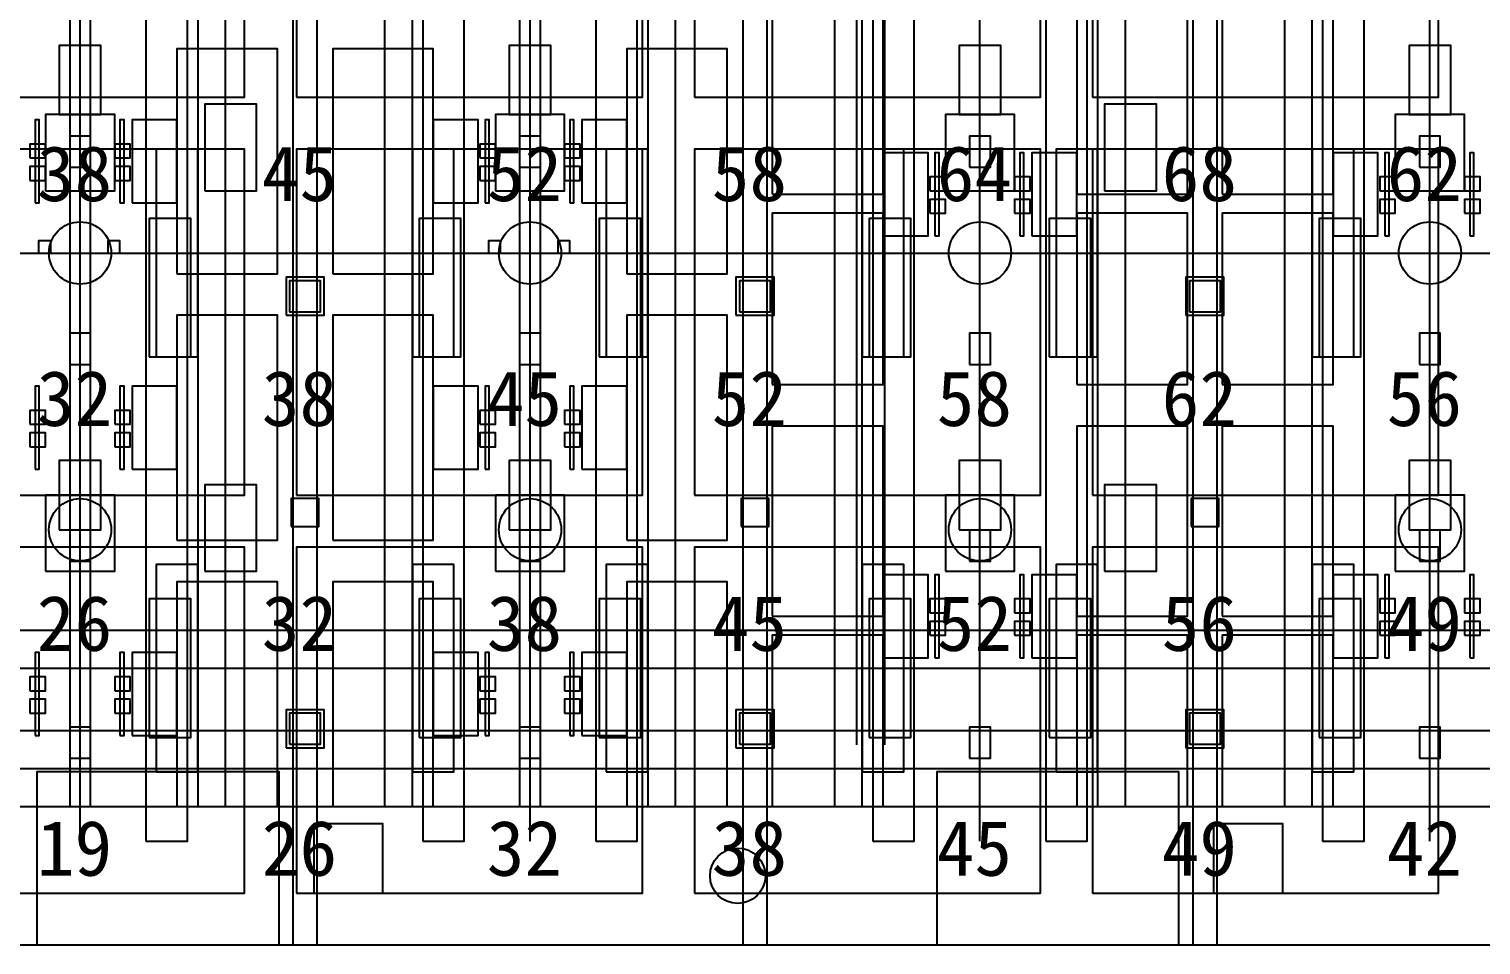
# Model space of a CAD drawing. Header units: metres. Extents: x -1640 to 1560, y -268 to 2338.
# Drawn here: x -243.22 to -201.28, y 1569 to 1595.47 of the extents above; entities that cross this region are included whole.
import ezdxf

# ---------------------------------------------------------------- set-up
doc = ezdxf.new("R2010")
doc.units = ezdxf.units.M
for name, color, linetype in [('1F_CHL', 4, 'Continuous'), ('1F_EHS_GAS_DETECTOR', 6, 'Continuous'), ('1F_EHS_SAFETY_SHOWER_EYEWASH_CONCEPT', 3, 'Continuous'), ('1F_PUMP', 2, 'Continuous'), ('1F_SCR', 3, 'Continuous'), ('1F_STRUCT_COLUMN', 8, 'Continuous'), ('1F_ZONE', 3, 'Continuous'), ('2F_CSF_LATERAL_RACK_CONCEPT', 9, 'Continuous'), ('2F_EHS_GAS_DETECTOR', 6, 'Continuous'), ('2F_RFG', 5, 'Continuous'), ('2F_STRUCT_COLUMN', 8, 'Continuous'), ('2F_VMB', 6, 'Continuous'), ('2F_ZONE', 3, 'Continuous'), ('3F_CLEANROOM_OVERHEAD_PIPE_DUCT_CONCEPT', 9, 'Continuous'), ('3F_CVD', 3, 'Continuous'), ('3F_EHS_EGRESS_DIST_M', 2, 'Continuous'), ('3F_FOUP', 5, 'Continuous'), ('3F_OHT', 9, 'Continuous'), ('3F_OHTV', 1, 'Continuous'), ('3F_PHOTO', 1, 'Continuous'), ('3F_STRUCT_COLUMN', 8, 'Continuous'), ('3F_TBAR', 6, 'Continuous'), ('3F_ZONE', 3, 'Continuous'), ('4F_FFU', 1, 'Continuous'), ('4F_STRUCT_PLENUM_TRUSS_CONCEPT', 9, 'Continuous'), ('4F_ZONE', 3, 'Continuous'), ('5F_CHL', 4, 'Continuous'), ('5F_EHS_GAS_DETECTOR', 6, 'Continuous'), ('5F_EHS_SAFETY_SHOWER_EYEWASH_CONCEPT', 3, 'Continuous'), ('5F_PUMP', 2, 'Continuous'), ('5F_SCR', 3, 'Continuous'), ('5F_STRUCT_COLUMN', 8, 'Continuous'), ('5F_ZONE', 3, 'Continuous'), ('6F_CSF_LATERAL_RACK_CONCEPT', 9, 'Continuous'), ('6F_EHS_GAS_DETECTOR', 6, 'Continuous'), ('6F_RFG', 5, 'Continuous'), ('6F_STRUCT_COLUMN', 8, 'Continuous'), ('6F_VMB', 6, 'Continuous'), ('6F_ZONE', 3, 'Continuous'), ('7F_CLEANROOM_OVERHEAD_PIPE_DUCT_CONCEPT', 9, 'Continuous'), ('7F_CVD', 3, 'Continuous'), ('7F_EHS_EGRESS_DIST_M', 2, 'Continuous'), ('7F_FOUP', 5, 'Continuous'), ('7F_OHT', 9, 'Continuous'), ('7F_OHTV', 1, 'Continuous'), ('7F_PHOTO', 1, 'Continuous'), ('7F_STRUCT_COLUMN', 8, 'Continuous'), ('7F_TBAR', 6, 'Continuous'), ('7F_ZONE', 3, 'Continuous'), ('8F_FFU', 1, 'Continuous'), ('8F_STRUCT_PLENUM_TRUSS_CONCEPT', 9, 'Continuous'), ('8F_ZONE', 3, 'Continuous'), ('EHS_GAS_SUPPLY', 3, 'Continuous'), ('EHS_PROCESS_EXHAUST', 1, 'Continuous'), ('EHS_TREATED_EXHAUST', 30, 'Continuous'), ('RF_RSC', 4, 'Continuous'), ('RF_STACK', 2, 'Continuous'), ('UTIL_GAS.SPEC_CONCEPT', 3, 'Continuous'), ('UTIL_PCW.R_CONCEPT', 1, 'Continuous'), ('UTIL_PCW.S_CONCEPT', 6, 'Continuous'), ('UTIL_UPW.R_CONCEPT', 2, 'Continuous'), ('UTIL_UPW.S_CONCEPT', 1, 'Continuous'), ('UTIL_WW.AA_CONCEPT', 3, 'Continuous'), ('UTIL_WW.F_CONCEPT', 2, 'Continuous'), ('UTIL_WW.ORG_CONCEPT', 4, 'Continuous')]:
    doc.layers.add(name, color=color, linetype=linetype)

msp = doc.modelspace()

# ---------------------------------------------------------------- linework, layer by layer
at = {"layer": '1F_CHL'}
for points in [[(-238.15, 1590.8), (-236.65, 1590.8), (-236.65, 1593.3), (-238.15, 1593.3)], [(-212.15, 1590.8), (-210.65, 1590.8), (-210.65, 1593.3), (-212.15, 1593.3)], [(-238.15, 1579.8), (-236.65, 1579.8), (-236.65, 1582.3), (-238.15, 1582.3)], [(-212.15, 1579.8), (-210.65, 1579.8), (-210.65, 1582.3), (-212.15, 1582.3)]]:
    msp.add_lwpolyline(points, close=True, dxfattribs=at)
at = {"layer": '1F_EHS_GAS_DETECTOR'}
for centre in [(-241.75, 1581), (-228.75, 1581), (-215.75, 1581), (-202.75, 1581)]:
    msp.add_circle(centre, 0.9, dxfattribs=at)
at = {"layer": '1F_EHS_SAFETY_SHOWER_EYEWASH_CONCEPT'}
msp.add_circle((-222.75, 1571), 0.8, dxfattribs=at)
at = {"layer": '1F_PUMP'}
for points in [[(-239.75, 1586), (-238.55, 1586), (-238.55, 1590), (-239.75, 1590)], [(-231.95, 1586), (-230.75, 1586), (-230.75, 1590), (-231.95, 1590)], [(-226.75, 1586), (-225.55, 1586), (-225.55, 1590), (-226.75, 1590)], [(-218.95, 1586), (-217.75, 1586), (-217.75, 1590), (-218.95, 1590)], [(-213.75, 1586), (-212.55, 1586), (-212.55, 1590), (-213.75, 1590)], [(-205.95, 1586), (-204.75, 1586), (-204.75, 1590), (-205.95, 1590)], [(-239.75, 1575), (-238.55, 1575), (-238.55, 1579), (-239.75, 1579)], [(-231.95, 1575), (-230.75, 1575), (-230.75, 1579), (-231.95, 1579)], [(-226.75, 1575), (-225.55, 1575), (-225.55, 1579), (-226.75, 1579)], [(-218.95, 1575), (-217.75, 1575), (-217.75, 1579), (-218.95, 1579)], [(-213.75, 1575), (-212.55, 1575), (-212.55, 1579), (-213.75, 1579)], [(-205.95, 1575), (-204.75, 1575), (-204.75, 1579), (-205.95, 1579)]]:
    msp.add_lwpolyline(points, close=True, dxfattribs=at)
at = {"layer": '1F_SCR'}
for points in [[(-242.75, 1590.8), (-240.75, 1590.8), (-240.75, 1593), (-242.75, 1593)], [(-229.75, 1590.8), (-227.75, 1590.8), (-227.75, 1593), (-229.75, 1593)], [(-216.75, 1590.8), (-214.75, 1590.8), (-214.75, 1593), (-216.75, 1593)], [(-203.75, 1590.8), (-201.75, 1590.8), (-201.75, 1593), (-203.75, 1593)], [(-242.75, 1579.8), (-240.75, 1579.8), (-240.75, 1582), (-242.75, 1582)], [(-229.75, 1579.8), (-227.75, 1579.8), (-227.75, 1582), (-229.75, 1582)], [(-216.75, 1579.8), (-214.75, 1579.8), (-214.75, 1582), (-216.75, 1582)], [(-203.75, 1579.8), (-201.75, 1579.8), (-201.75, 1582), (-203.75, 1582)]]:
    msp.add_lwpolyline(points, close=True, dxfattribs=at)
at = {"layer": '1F_STRUCT_COLUMN'}
for points in [[(-235.8, 1587.2), (-234.7, 1587.2), (-234.7, 1588.3), (-235.8, 1588.3)], [(-222.8, 1587.2), (-221.7, 1587.2), (-221.7, 1588.3), (-222.8, 1588.3)], [(-209.8, 1587.2), (-208.7, 1587.2), (-208.7, 1588.3), (-209.8, 1588.3)], [(-235.8, 1574.7), (-234.7, 1574.7), (-234.7, 1575.8), (-235.8, 1575.8)], [(-222.8, 1574.7), (-221.7, 1574.7), (-221.7, 1575.8), (-222.8, 1575.8)], [(-209.8, 1574.7), (-208.7, 1574.7), (-208.7, 1575.8), (-209.8, 1575.8)]]:
    msp.add_lwpolyline(points, close=True, dxfattribs=at)
at = {"layer": '1F_ZONE'}
msp.add_lwpolyline([(-283, 1569), (-57.5, 1569), (-57.5, 1723), (-283, 1723)], close=True, dxfattribs=at)
at = {"layer": '2F_CSF_LATERAL_RACK_CONCEPT'}
for points in [[(-238.35, 1573), (-237.55, 1573), (-237.55, 1719), (-238.35, 1719)], [(-232.95, 1573), (-232.15, 1573), (-232.15, 1719), (-232.95, 1719)], [(-225.35, 1573), (-224.55, 1573), (-224.55, 1719), (-225.35, 1719)], [(-219.95, 1573), (-219.15, 1573), (-219.15, 1719), (-219.95, 1719)], [(-212.35, 1573), (-211.55, 1573), (-211.55, 1719), (-212.35, 1719)], [(-206.95, 1573), (-206.15, 1573), (-206.15, 1719), (-206.95, 1719)]]:
    msp.add_lwpolyline(points, close=True, dxfattribs=at)
at = {"layer": '2F_EHS_GAS_DETECTOR'}
for centre in [(-241.75, 1589), (-228.75, 1589), (-215.75, 1589), (-202.75, 1589)]:
    msp.add_circle(centre, 0.9, dxfattribs=at)
at = {"layer": '2F_RFG'}
for points in [[(-239.55, 1586), (-238.35, 1586), (-238.35, 1592), (-239.55, 1592)], [(-232.15, 1586), (-230.95, 1586), (-230.95, 1592), (-232.15, 1592)], [(-226.55, 1586), (-225.35, 1586), (-225.35, 1592), (-226.55, 1592)], [(-219.15, 1586), (-217.95, 1586), (-217.95, 1592), (-219.15, 1592)], [(-213.55, 1586), (-212.35, 1586), (-212.35, 1592), (-213.55, 1592)], [(-206.15, 1586), (-204.95, 1586), (-204.95, 1592), (-206.15, 1592)], [(-239.55, 1574), (-238.35, 1574), (-238.35, 1580), (-239.55, 1580)], [(-232.15, 1574), (-230.95, 1574), (-230.95, 1580), (-232.15, 1580)], [(-226.55, 1574), (-225.35, 1574), (-225.35, 1580), (-226.55, 1580)], [(-219.15, 1574), (-217.95, 1574), (-217.95, 1580), (-219.15, 1580)], [(-213.55, 1574), (-212.35, 1574), (-212.35, 1580), (-213.55, 1580)], [(-206.15, 1574), (-204.95, 1574), (-204.95, 1580), (-206.15, 1580)]]:
    msp.add_lwpolyline(points, close=True, dxfattribs=at)
at = {"layer": '2F_STRUCT_COLUMN'}
for points in [[(-235.7, 1587.3), (-234.8, 1587.3), (-234.8, 1588.2), (-235.7, 1588.2)], [(-222.7, 1587.3), (-221.8, 1587.3), (-221.8, 1588.2), (-222.7, 1588.2)], [(-209.7, 1587.3), (-208.8, 1587.3), (-208.8, 1588.2), (-209.7, 1588.2)], [(-235.7, 1574.8), (-234.8, 1574.8), (-234.8, 1575.7), (-235.7, 1575.7)], [(-222.7, 1574.8), (-221.8, 1574.8), (-221.8, 1575.7), (-222.7, 1575.7)], [(-209.7, 1574.8), (-208.8, 1574.8), (-208.8, 1575.7), (-209.7, 1575.7)]]:
    msp.add_lwpolyline(points, close=True, dxfattribs=at)
at = {"layer": '2F_VMB'}
for points in [[(-242.35, 1593), (-241.15, 1593), (-241.15, 1595), (-242.35, 1595)], [(-229.35, 1593), (-228.15, 1593), (-228.15, 1595), (-229.35, 1595)], [(-216.35, 1593), (-215.15, 1593), (-215.15, 1595), (-216.35, 1595)], [(-203.35, 1593), (-202.15, 1593), (-202.15, 1595), (-203.35, 1595)], [(-242.35, 1581), (-241.15, 1581), (-241.15, 1583), (-242.35, 1583)], [(-229.35, 1581), (-228.15, 1581), (-228.15, 1583), (-229.35, 1583)], [(-216.35, 1581), (-215.15, 1581), (-215.15, 1583), (-216.35, 1583)], [(-203.35, 1581), (-202.15, 1581), (-202.15, 1583), (-203.35, 1583)]]:
    msp.add_lwpolyline(points, close=True, dxfattribs=at)
at = {"layer": '2F_ZONE'}
msp.add_lwpolyline([(-283, 1569), (-57.5, 1569), (-57.5, 1723), (-283, 1723)], close=True, dxfattribs=at)
at = {"layer": '3F_CLEANROOM_OVERHEAD_PIPE_DUCT_CONCEPT'}
for points in [[(-239.85, 1572), (-238.65, 1572), (-238.65, 1720), (-239.85, 1720)], [(-231.85, 1572), (-230.65, 1572), (-230.65, 1720), (-231.85, 1720)], [(-226.85, 1572), (-225.65, 1572), (-225.65, 1720), (-226.85, 1720)], [(-218.85, 1572), (-217.65, 1572), (-217.65, 1720), (-218.85, 1720)], [(-213.85, 1572), (-212.65, 1572), (-212.65, 1720), (-213.85, 1720)], [(-205.85, 1572), (-204.65, 1572), (-204.65, 1720), (-205.85, 1720)]]:
    msp.add_lwpolyline(points, close=True, dxfattribs=at)
at = {"layer": '3F_CVD'}
for points in [[(-238.95, 1588.4), (-236.05, 1588.4), (-236.05, 1594.9), (-238.95, 1594.9)], [(-234.45, 1588.4), (-231.55, 1588.4), (-231.55, 1594.9), (-234.45, 1594.9)], [(-225.95, 1588.4), (-223.05, 1588.4), (-223.05, 1594.9), (-225.95, 1594.9)], [(-240.25, 1590.45), (-238.95, 1590.45), (-238.95, 1592.85), (-240.25, 1592.85)], [(-231.55, 1590.45), (-230.25, 1590.45), (-230.25, 1592.85), (-231.55, 1592.85)], [(-227.25, 1590.45), (-225.95, 1590.45), (-225.95, 1592.85), (-227.25, 1592.85)], [(-238.95, 1580.7), (-236.05, 1580.7), (-236.05, 1587.2), (-238.95, 1587.2)], [(-234.45, 1580.7), (-231.55, 1580.7), (-231.55, 1587.2), (-234.45, 1587.2)], [(-225.95, 1580.7), (-223.05, 1580.7), (-223.05, 1587.2), (-225.95, 1587.2)], [(-240.25, 1582.75), (-238.95, 1582.75), (-238.95, 1585.15), (-240.25, 1585.15)], [(-231.55, 1582.75), (-230.25, 1582.75), (-230.25, 1585.15), (-231.55, 1585.15)], [(-227.25, 1582.75), (-225.95, 1582.75), (-225.95, 1585.15), (-227.25, 1585.15)], [(-238.95, 1573), (-236.05, 1573), (-236.05, 1579.5), (-238.95, 1579.5)], [(-234.45, 1573), (-231.55, 1573), (-231.55, 1579.5), (-234.45, 1579.5)], [(-225.95, 1573), (-223.05, 1573), (-223.05, 1579.5), (-225.95, 1579.5)], [(-240.25, 1575.05), (-238.95, 1575.05), (-238.95, 1577.45), (-240.25, 1577.45)], [(-231.55, 1575.05), (-230.25, 1575.05), (-230.25, 1577.45), (-231.55, 1577.45)], [(-227.25, 1575.05), (-225.95, 1575.05), (-225.95, 1577.45), (-227.25, 1577.45)]]:
    msp.add_lwpolyline(points, close=True, dxfattribs=at)
at = {"layer": '3F_FOUP'}
for points in [[(-243.2, 1591.75), (-242.75, 1591.75), (-242.75, 1592.15), (-243.2, 1592.15)], [(-240.75, 1591.75), (-240.3, 1591.75), (-240.3, 1592.15), (-240.75, 1592.15)], [(-230.2, 1591.75), (-229.75, 1591.75), (-229.75, 1592.15), (-230.2, 1592.15)], [(-227.75, 1591.75), (-227.3, 1591.75), (-227.3, 1592.15), (-227.75, 1592.15)], [(-243.2, 1591.1), (-242.75, 1591.1), (-242.75, 1591.5), (-243.2, 1591.5)], [(-240.75, 1591.1), (-240.3, 1591.1), (-240.3, 1591.5), (-240.75, 1591.5)], [(-230.2, 1591.1), (-229.75, 1591.1), (-229.75, 1591.5), (-230.2, 1591.5)], [(-227.75, 1591.1), (-227.3, 1591.1), (-227.3, 1591.5), (-227.75, 1591.5)], [(-217.2, 1590.8), (-216.75, 1590.8), (-216.75, 1591.2), (-217.2, 1591.2)], [(-214.75, 1590.8), (-214.3, 1590.8), (-214.3, 1591.2), (-214.75, 1591.2)], [(-204.2, 1590.8), (-203.75, 1590.8), (-203.75, 1591.2), (-204.2, 1591.2)], [(-201.75, 1590.8), (-201.3, 1590.8), (-201.3, 1591.2), (-201.75, 1591.2)], [(-217.2, 1590.15), (-216.75, 1590.15), (-216.75, 1590.55), (-217.2, 1590.55)], [(-214.75, 1590.15), (-214.3, 1590.15), (-214.3, 1590.55), (-214.75, 1590.55)], [(-204.2, 1590.15), (-203.75, 1590.15), (-203.75, 1590.55), (-204.2, 1590.55)], [(-201.75, 1590.15), (-201.3, 1590.15), (-201.3, 1590.55), (-201.75, 1590.55)], [(-243.2, 1584.05), (-242.75, 1584.05), (-242.75, 1584.45), (-243.2, 1584.45)], [(-240.75, 1584.05), (-240.3, 1584.05), (-240.3, 1584.45), (-240.75, 1584.45)], [(-230.2, 1584.05), (-229.75, 1584.05), (-229.75, 1584.45), (-230.2, 1584.45)], [(-227.75, 1584.05), (-227.3, 1584.05), (-227.3, 1584.45), (-227.75, 1584.45)], [(-243.2, 1583.4), (-242.75, 1583.4), (-242.75, 1583.8), (-243.2, 1583.8)], [(-240.75, 1583.4), (-240.3, 1583.4), (-240.3, 1583.8), (-240.75, 1583.8)], [(-230.2, 1583.4), (-229.75, 1583.4), (-229.75, 1583.8), (-230.2, 1583.8)], [(-227.75, 1583.4), (-227.3, 1583.4), (-227.3, 1583.8), (-227.75, 1583.8)], [(-217.2, 1578.6), (-216.75, 1578.6), (-216.75, 1579), (-217.2, 1579)], [(-214.75, 1578.6), (-214.3, 1578.6), (-214.3, 1579), (-214.75, 1579)], [(-204.2, 1578.6), (-203.75, 1578.6), (-203.75, 1579), (-204.2, 1579)], [(-201.75, 1578.6), (-201.3, 1578.6), (-201.3, 1579), (-201.75, 1579)], [(-217.2, 1577.95), (-216.75, 1577.95), (-216.75, 1578.35), (-217.2, 1578.35)], [(-214.75, 1577.95), (-214.3, 1577.95), (-214.3, 1578.35), (-214.75, 1578.35)], [(-204.2, 1577.95), (-203.75, 1577.95), (-203.75, 1578.35), (-204.2, 1578.35)], [(-201.75, 1577.95), (-201.3, 1577.95), (-201.3, 1578.35), (-201.75, 1578.35)], [(-243.2, 1576.35), (-242.75, 1576.35), (-242.75, 1576.75), (-243.2, 1576.75)], [(-240.75, 1576.35), (-240.3, 1576.35), (-240.3, 1576.75), (-240.75, 1576.75)], [(-230.2, 1576.35), (-229.75, 1576.35), (-229.75, 1576.75), (-230.2, 1576.75)], [(-227.75, 1576.35), (-227.3, 1576.35), (-227.3, 1576.75), (-227.75, 1576.75)], [(-243.2, 1575.7), (-242.75, 1575.7), (-242.75, 1576.1), (-243.2, 1576.1)], [(-240.75, 1575.7), (-240.3, 1575.7), (-240.3, 1576.1), (-240.75, 1576.1)], [(-230.2, 1575.7), (-229.75, 1575.7), (-229.75, 1576.1), (-230.2, 1576.1)], [(-227.75, 1575.7), (-227.3, 1575.7), (-227.3, 1576.1), (-227.75, 1576.1)]]:
    msp.add_lwpolyline(points, close=True, dxfattribs=at)
at = {"layer": '3F_OHT'}
for p, q in [((-241.75, 1572), (-241.75, 1642)), ((-228.75, 1572), (-228.75, 1642)), ((-215.75, 1572), (-215.75, 1642)), ((-202.75, 1572), (-202.75, 1642))]:
    msp.add_line(p, q, dxfattribs=at)
at = {"layer": '3F_OHTV'}
for points in [[(-242.05, 1591.48), (-241.45, 1591.48), (-241.45, 1592.38), (-242.05, 1592.38)], [(-229.05, 1591.48), (-228.45, 1591.48), (-228.45, 1592.38), (-229.05, 1592.38)], [(-216.05, 1591.48), (-215.45, 1591.48), (-215.45, 1592.38), (-216.05, 1592.38)], [(-203.05, 1591.48), (-202.45, 1591.48), (-202.45, 1592.38), (-203.05, 1592.38)], [(-242.05, 1585.78), (-241.45, 1585.78), (-241.45, 1586.68), (-242.05, 1586.68)], [(-229.05, 1585.78), (-228.45, 1585.78), (-228.45, 1586.68), (-229.05, 1586.68)], [(-216.05, 1585.78), (-215.45, 1585.78), (-215.45, 1586.68), (-216.05, 1586.68)], [(-203.05, 1585.78), (-202.45, 1585.78), (-202.45, 1586.68), (-203.05, 1586.68)], [(-242.05, 1580.09), (-241.45, 1580.09), (-241.45, 1580.99), (-242.05, 1580.99)], [(-229.05, 1580.09), (-228.45, 1580.09), (-228.45, 1580.99), (-229.05, 1580.99)], [(-216.05, 1580.09), (-215.45, 1580.09), (-215.45, 1580.99), (-216.05, 1580.99)], [(-203.05, 1580.09), (-202.45, 1580.09), (-202.45, 1580.99), (-203.05, 1580.99)], [(-242.05, 1574.4), (-241.45, 1574.4), (-241.45, 1575.3), (-242.05, 1575.3)], [(-229.05, 1574.4), (-228.45, 1574.4), (-228.45, 1575.3), (-229.05, 1575.3)], [(-216.05, 1574.4), (-215.45, 1574.4), (-215.45, 1575.3), (-216.05, 1575.3)], [(-203.05, 1574.4), (-202.45, 1574.4), (-202.45, 1575.3), (-203.05, 1575.3)]]:
    msp.add_lwpolyline(points, close=True, dxfattribs=at)
at = {"layer": '3F_PHOTO'}
for points in [[(-221.75, 1590.7), (-218.55, 1590.7), (-218.55, 1596.2), (-221.75, 1596.2)], [(-212.95, 1590.7), (-209.75, 1590.7), (-209.75, 1596.2), (-212.95, 1596.2)], [(-208.75, 1590.7), (-205.55, 1590.7), (-205.55, 1596.2), (-208.75, 1596.2)], [(-218.55, 1589.5), (-217.25, 1589.5), (-217.25, 1591.9), (-218.55, 1591.9)], [(-214.25, 1589.5), (-212.95, 1589.5), (-212.95, 1591.9), (-214.25, 1591.9)], [(-205.55, 1589.5), (-204.25, 1589.5), (-204.25, 1591.9), (-205.55, 1591.9)], [(-221.75, 1585.2), (-218.55, 1585.2), (-218.55, 1590.15), (-221.75, 1590.15)], [(-212.95, 1585.2), (-209.75, 1585.2), (-209.75, 1590.15), (-212.95, 1590.15)], [(-208.75, 1585.2), (-205.55, 1585.2), (-205.55, 1590.15), (-208.75, 1590.15)], [(-221.75, 1578.5), (-218.55, 1578.5), (-218.55, 1584), (-221.75, 1584)], [(-212.95, 1578.5), (-209.75, 1578.5), (-209.75, 1584), (-212.95, 1584)], [(-208.75, 1578.5), (-205.55, 1578.5), (-205.55, 1584), (-208.75, 1584)], [(-218.55, 1577.3), (-217.25, 1577.3), (-217.25, 1579.7), (-218.55, 1579.7)], [(-214.25, 1577.3), (-212.95, 1577.3), (-212.95, 1579.7), (-214.25, 1579.7)], [(-205.55, 1577.3), (-204.25, 1577.3), (-204.25, 1579.7), (-205.55, 1579.7)], [(-221.75, 1573), (-218.55, 1573), (-218.55, 1577.95), (-221.75, 1577.95)], [(-212.95, 1573), (-209.75, 1573), (-209.75, 1577.95), (-212.95, 1577.95)], [(-208.75, 1573), (-205.55, 1573), (-205.55, 1577.95), (-208.75, 1577.95)]]:
    msp.add_lwpolyline(points, close=True, dxfattribs=at)
at = {"layer": '3F_STRUCT_COLUMN'}
for points in [[(-235.65, 1581.1), (-234.85, 1581.1), (-234.85, 1581.9), (-235.65, 1581.9)], [(-222.65, 1581.1), (-221.85, 1581.1), (-221.85, 1581.9), (-222.65, 1581.9)], [(-209.65, 1581.1), (-208.85, 1581.1), (-208.85, 1581.9), (-209.65, 1581.9)]]:
    msp.add_lwpolyline(points, close=True, dxfattribs=at)
at = {"layer": '3F_TBAR'}
for points in [[(-243.05, 1590.45), (-242.93, 1590.45), (-242.93, 1592.85), (-243.05, 1592.85)], [(-240.6, 1590.45), (-240.48, 1590.45), (-240.48, 1592.85), (-240.6, 1592.85)], [(-230.05, 1590.45), (-229.93, 1590.45), (-229.93, 1592.85), (-230.05, 1592.85)], [(-227.6, 1590.45), (-227.48, 1590.45), (-227.48, 1592.85), (-227.6, 1592.85)], [(-217.05, 1589.5), (-216.93, 1589.5), (-216.93, 1591.9), (-217.05, 1591.9)], [(-214.6, 1589.5), (-214.48, 1589.5), (-214.48, 1591.9), (-214.6, 1591.9)], [(-204.05, 1589.5), (-203.93, 1589.5), (-203.93, 1591.9), (-204.05, 1591.9)], [(-201.6, 1589.5), (-201.48, 1589.5), (-201.48, 1591.9), (-201.6, 1591.9)], [(-243.05, 1582.75), (-242.93, 1582.75), (-242.93, 1585.15), (-243.05, 1585.15)], [(-240.6, 1582.75), (-240.48, 1582.75), (-240.48, 1585.15), (-240.6, 1585.15)], [(-230.05, 1582.75), (-229.93, 1582.75), (-229.93, 1585.15), (-230.05, 1585.15)], [(-227.6, 1582.75), (-227.48, 1582.75), (-227.48, 1585.15), (-227.6, 1585.15)], [(-217.05, 1577.3), (-216.93, 1577.3), (-216.93, 1579.7), (-217.05, 1579.7)], [(-214.6, 1577.3), (-214.48, 1577.3), (-214.48, 1579.7), (-214.6, 1579.7)], [(-204.05, 1577.3), (-203.93, 1577.3), (-203.93, 1579.7), (-204.05, 1579.7)], [(-201.6, 1577.3), (-201.48, 1577.3), (-201.48, 1579.7), (-201.6, 1579.7)], [(-243.05, 1575.05), (-242.93, 1575.05), (-242.93, 1577.45), (-243.05, 1577.45)], [(-240.6, 1575.05), (-240.48, 1575.05), (-240.48, 1577.45), (-240.6, 1577.45)], [(-230.05, 1575.05), (-229.93, 1575.05), (-229.93, 1577.45), (-230.05, 1577.45)], [(-227.6, 1575.05), (-227.48, 1575.05), (-227.48, 1577.45), (-227.6, 1577.45)]]:
    msp.add_lwpolyline(points, close=True, dxfattribs=at)
at = {"layer": '3F_ZONE'}
msp.add_lwpolyline([(-283, 1569), (-57.5, 1569), (-57.5, 1723), (-283, 1723)], close=True, dxfattribs=at)
at = {"layer": '4F_FFU'}
for points in [[(-247, 1593.5), (-237, 1593.5), (-237, 1603.5), (-247, 1603.5)], [(-235.5, 1593.5), (-225.5, 1593.5), (-225.5, 1603.5), (-235.5, 1603.5)], [(-224, 1593.5), (-214, 1593.5), (-214, 1603.5), (-224, 1603.5)], [(-212.5, 1593.5), (-202.5, 1593.5), (-202.5, 1603.5), (-212.5, 1603.5)], [(-247, 1582), (-237, 1582), (-237, 1592), (-247, 1592)], [(-235.5, 1582), (-225.5, 1582), (-225.5, 1592), (-235.5, 1592)], [(-224, 1582), (-214, 1582), (-214, 1592), (-224, 1592)], [(-212.5, 1582), (-202.5, 1582), (-202.5, 1592), (-212.5, 1592)], [(-247, 1570.5), (-237, 1570.5), (-237, 1580.5), (-247, 1580.5)], [(-235.5, 1570.5), (-225.5, 1570.5), (-225.5, 1580.5), (-235.5, 1580.5)], [(-224, 1570.5), (-214, 1570.5), (-214, 1580.5), (-224, 1580.5)], [(-212.5, 1570.5), (-202.5, 1570.5), (-202.5, 1580.5), (-212.5, 1580.5)]]:
    msp.add_lwpolyline(points, close=True, dxfattribs=at)
at = {"layer": '4F_STRUCT_PLENUM_TRUSS_CONCEPT'}
for points in [[(-235.6, 1569), (-234.9, 1569), (-234.9, 1723), (-235.6, 1723)], [(-222.6, 1569), (-221.9, 1569), (-221.9, 1723), (-222.6, 1723)], [(-209.6, 1569), (-208.9, 1569), (-208.9, 1723), (-209.6, 1723)]]:
    msp.add_lwpolyline(points, close=True, dxfattribs=at)
at = {"layer": '4F_ZONE'}
msp.add_lwpolyline([(-283, 1569), (-57.5, 1569), (-57.5, 1723), (-283, 1723)], close=True, dxfattribs=at)
at = {"layer": '5F_CHL'}
for points in [[(-238.15, 1590.8), (-236.65, 1590.8), (-236.65, 1593.3), (-238.15, 1593.3)], [(-212.15, 1590.8), (-210.65, 1590.8), (-210.65, 1593.3), (-212.15, 1593.3)], [(-238.15, 1579.8), (-236.65, 1579.8), (-236.65, 1582.3), (-238.15, 1582.3)], [(-212.15, 1579.8), (-210.65, 1579.8), (-210.65, 1582.3), (-212.15, 1582.3)]]:
    msp.add_lwpolyline(points, close=True, dxfattribs=at)
at = {"layer": '5F_EHS_GAS_DETECTOR'}
for centre in [(-241.75, 1581), (-228.75, 1581), (-215.75, 1581), (-202.75, 1581)]:
    msp.add_circle(centre, 0.9, dxfattribs=at)
at = {"layer": '5F_EHS_SAFETY_SHOWER_EYEWASH_CONCEPT'}
msp.add_circle((-222.75, 1571), 0.8, dxfattribs=at)
at = {"layer": '5F_PUMP'}
for points in [[(-239.75, 1586), (-238.55, 1586), (-238.55, 1590), (-239.75, 1590)], [(-231.95, 1586), (-230.75, 1586), (-230.75, 1590), (-231.95, 1590)], [(-226.75, 1586), (-225.55, 1586), (-225.55, 1590), (-226.75, 1590)], [(-218.95, 1586), (-217.75, 1586), (-217.75, 1590), (-218.95, 1590)], [(-213.75, 1586), (-212.55, 1586), (-212.55, 1590), (-213.75, 1590)], [(-205.95, 1586), (-204.75, 1586), (-204.75, 1590), (-205.95, 1590)], [(-239.75, 1575), (-238.55, 1575), (-238.55, 1579), (-239.75, 1579)], [(-231.95, 1575), (-230.75, 1575), (-230.75, 1579), (-231.95, 1579)], [(-226.75, 1575), (-225.55, 1575), (-225.55, 1579), (-226.75, 1579)], [(-218.95, 1575), (-217.75, 1575), (-217.75, 1579), (-218.95, 1579)], [(-213.75, 1575), (-212.55, 1575), (-212.55, 1579), (-213.75, 1579)], [(-205.95, 1575), (-204.75, 1575), (-204.75, 1579), (-205.95, 1579)]]:
    msp.add_lwpolyline(points, close=True, dxfattribs=at)
at = {"layer": '5F_SCR'}
for points in [[(-242.75, 1590.8), (-240.75, 1590.8), (-240.75, 1593), (-242.75, 1593)], [(-229.75, 1590.8), (-227.75, 1590.8), (-227.75, 1593), (-229.75, 1593)], [(-216.75, 1590.8), (-214.75, 1590.8), (-214.75, 1593), (-216.75, 1593)], [(-203.75, 1590.8), (-201.75, 1590.8), (-201.75, 1593), (-203.75, 1593)], [(-242.75, 1579.8), (-240.75, 1579.8), (-240.75, 1582), (-242.75, 1582)], [(-229.75, 1579.8), (-227.75, 1579.8), (-227.75, 1582), (-229.75, 1582)], [(-216.75, 1579.8), (-214.75, 1579.8), (-214.75, 1582), (-216.75, 1582)], [(-203.75, 1579.8), (-201.75, 1579.8), (-201.75, 1582), (-203.75, 1582)]]:
    msp.add_lwpolyline(points, close=True, dxfattribs=at)
at = {"layer": '5F_STRUCT_COLUMN'}
for points in [[(-235.8, 1587.2), (-234.7, 1587.2), (-234.7, 1588.3), (-235.8, 1588.3)], [(-222.8, 1587.2), (-221.7, 1587.2), (-221.7, 1588.3), (-222.8, 1588.3)], [(-209.8, 1587.2), (-208.7, 1587.2), (-208.7, 1588.3), (-209.8, 1588.3)], [(-235.8, 1574.7), (-234.7, 1574.7), (-234.7, 1575.8), (-235.8, 1575.8)], [(-222.8, 1574.7), (-221.7, 1574.7), (-221.7, 1575.8), (-222.8, 1575.8)], [(-209.8, 1574.7), (-208.7, 1574.7), (-208.7, 1575.8), (-209.8, 1575.8)]]:
    msp.add_lwpolyline(points, close=True, dxfattribs=at)
at = {"layer": '5F_ZONE'}
msp.add_lwpolyline([(-283, 1569), (-57.5, 1569), (-57.5, 1723), (-283, 1723)], close=True, dxfattribs=at)
at = {"layer": '6F_CSF_LATERAL_RACK_CONCEPT'}
for points in [[(-238.35, 1573), (-237.55, 1573), (-237.55, 1719), (-238.35, 1719)], [(-232.95, 1573), (-232.15, 1573), (-232.15, 1719), (-232.95, 1719)], [(-225.35, 1573), (-224.55, 1573), (-224.55, 1719), (-225.35, 1719)], [(-219.95, 1573), (-219.15, 1573), (-219.15, 1719), (-219.95, 1719)], [(-212.35, 1573), (-211.55, 1573), (-211.55, 1719), (-212.35, 1719)], [(-206.95, 1573), (-206.15, 1573), (-206.15, 1719), (-206.95, 1719)]]:
    msp.add_lwpolyline(points, close=True, dxfattribs=at)
at = {"layer": '6F_EHS_GAS_DETECTOR'}
for centre in [(-241.75, 1589), (-228.75, 1589), (-215.75, 1589), (-202.75, 1589)]:
    msp.add_circle(centre, 0.9, dxfattribs=at)
at = {"layer": '6F_RFG'}
for points in [[(-239.55, 1586), (-238.35, 1586), (-238.35, 1592), (-239.55, 1592)], [(-232.15, 1586), (-230.95, 1586), (-230.95, 1592), (-232.15, 1592)], [(-226.55, 1586), (-225.35, 1586), (-225.35, 1592), (-226.55, 1592)], [(-219.15, 1586), (-217.95, 1586), (-217.95, 1592), (-219.15, 1592)], [(-213.55, 1586), (-212.35, 1586), (-212.35, 1592), (-213.55, 1592)], [(-206.15, 1586), (-204.95, 1586), (-204.95, 1592), (-206.15, 1592)], [(-239.55, 1574), (-238.35, 1574), (-238.35, 1580), (-239.55, 1580)], [(-232.15, 1574), (-230.95, 1574), (-230.95, 1580), (-232.15, 1580)], [(-226.55, 1574), (-225.35, 1574), (-225.35, 1580), (-226.55, 1580)], [(-219.15, 1574), (-217.95, 1574), (-217.95, 1580), (-219.15, 1580)], [(-213.55, 1574), (-212.35, 1574), (-212.35, 1580), (-213.55, 1580)], [(-206.15, 1574), (-204.95, 1574), (-204.95, 1580), (-206.15, 1580)]]:
    msp.add_lwpolyline(points, close=True, dxfattribs=at)
at = {"layer": '6F_STRUCT_COLUMN'}
for points in [[(-235.7, 1587.3), (-234.8, 1587.3), (-234.8, 1588.2), (-235.7, 1588.2)], [(-222.7, 1587.3), (-221.8, 1587.3), (-221.8, 1588.2), (-222.7, 1588.2)], [(-209.7, 1587.3), (-208.8, 1587.3), (-208.8, 1588.2), (-209.7, 1588.2)], [(-235.7, 1574.8), (-234.8, 1574.8), (-234.8, 1575.7), (-235.7, 1575.7)], [(-222.7, 1574.8), (-221.8, 1574.8), (-221.8, 1575.7), (-222.7, 1575.7)], [(-209.7, 1574.8), (-208.8, 1574.8), (-208.8, 1575.7), (-209.7, 1575.7)]]:
    msp.add_lwpolyline(points, close=True, dxfattribs=at)
at = {"layer": '6F_VMB'}
for points in [[(-242.35, 1593), (-241.15, 1593), (-241.15, 1595), (-242.35, 1595)], [(-229.35, 1593), (-228.15, 1593), (-228.15, 1595), (-229.35, 1595)], [(-216.35, 1593), (-215.15, 1593), (-215.15, 1595), (-216.35, 1595)], [(-203.35, 1593), (-202.15, 1593), (-202.15, 1595), (-203.35, 1595)], [(-242.35, 1581), (-241.15, 1581), (-241.15, 1583), (-242.35, 1583)], [(-229.35, 1581), (-228.15, 1581), (-228.15, 1583), (-229.35, 1583)], [(-216.35, 1581), (-215.15, 1581), (-215.15, 1583), (-216.35, 1583)], [(-203.35, 1581), (-202.15, 1581), (-202.15, 1583), (-203.35, 1583)]]:
    msp.add_lwpolyline(points, close=True, dxfattribs=at)
at = {"layer": '6F_ZONE'}
msp.add_lwpolyline([(-283, 1569), (-57.5, 1569), (-57.5, 1723), (-283, 1723)], close=True, dxfattribs=at)
at = {"layer": '7F_CLEANROOM_OVERHEAD_PIPE_DUCT_CONCEPT'}
for points in [[(-239.85, 1572), (-238.65, 1572), (-238.65, 1720), (-239.85, 1720)], [(-231.85, 1572), (-230.65, 1572), (-230.65, 1720), (-231.85, 1720)], [(-226.85, 1572), (-225.65, 1572), (-225.65, 1720), (-226.85, 1720)], [(-218.85, 1572), (-217.65, 1572), (-217.65, 1720), (-218.85, 1720)], [(-213.85, 1572), (-212.65, 1572), (-212.65, 1720), (-213.85, 1720)], [(-205.85, 1572), (-204.65, 1572), (-204.65, 1720), (-205.85, 1720)]]:
    msp.add_lwpolyline(points, close=True, dxfattribs=at)
at = {"layer": '7F_CVD'}
for points in [[(-238.95, 1588.4), (-236.05, 1588.4), (-236.05, 1594.9), (-238.95, 1594.9)], [(-234.45, 1588.4), (-231.55, 1588.4), (-231.55, 1594.9), (-234.45, 1594.9)], [(-225.95, 1588.4), (-223.05, 1588.4), (-223.05, 1594.9), (-225.95, 1594.9)], [(-240.25, 1590.45), (-238.95, 1590.45), (-238.95, 1592.85), (-240.25, 1592.85)], [(-231.55, 1590.45), (-230.25, 1590.45), (-230.25, 1592.85), (-231.55, 1592.85)], [(-227.25, 1590.45), (-225.95, 1590.45), (-225.95, 1592.85), (-227.25, 1592.85)], [(-238.95, 1580.7), (-236.05, 1580.7), (-236.05, 1587.2), (-238.95, 1587.2)], [(-234.45, 1580.7), (-231.55, 1580.7), (-231.55, 1587.2), (-234.45, 1587.2)], [(-225.95, 1580.7), (-223.05, 1580.7), (-223.05, 1587.2), (-225.95, 1587.2)], [(-240.25, 1582.75), (-238.95, 1582.75), (-238.95, 1585.15), (-240.25, 1585.15)], [(-231.55, 1582.75), (-230.25, 1582.75), (-230.25, 1585.15), (-231.55, 1585.15)], [(-227.25, 1582.75), (-225.95, 1582.75), (-225.95, 1585.15), (-227.25, 1585.15)], [(-238.95, 1573), (-236.05, 1573), (-236.05, 1579.5), (-238.95, 1579.5)], [(-234.45, 1573), (-231.55, 1573), (-231.55, 1579.5), (-234.45, 1579.5)], [(-225.95, 1573), (-223.05, 1573), (-223.05, 1579.5), (-225.95, 1579.5)], [(-240.25, 1575.05), (-238.95, 1575.05), (-238.95, 1577.45), (-240.25, 1577.45)], [(-231.55, 1575.05), (-230.25, 1575.05), (-230.25, 1577.45), (-231.55, 1577.45)], [(-227.25, 1575.05), (-225.95, 1575.05), (-225.95, 1577.45), (-227.25, 1577.45)]]:
    msp.add_lwpolyline(points, close=True, dxfattribs=at)
at = {"layer": '7F_FOUP'}
for points in [[(-243.2, 1591.75), (-242.75, 1591.75), (-242.75, 1592.15), (-243.2, 1592.15)], [(-240.75, 1591.75), (-240.3, 1591.75), (-240.3, 1592.15), (-240.75, 1592.15)], [(-230.2, 1591.75), (-229.75, 1591.75), (-229.75, 1592.15), (-230.2, 1592.15)], [(-227.75, 1591.75), (-227.3, 1591.75), (-227.3, 1592.15), (-227.75, 1592.15)], [(-243.2, 1591.1), (-242.75, 1591.1), (-242.75, 1591.5), (-243.2, 1591.5)], [(-240.75, 1591.1), (-240.3, 1591.1), (-240.3, 1591.5), (-240.75, 1591.5)], [(-230.2, 1591.1), (-229.75, 1591.1), (-229.75, 1591.5), (-230.2, 1591.5)], [(-227.75, 1591.1), (-227.3, 1591.1), (-227.3, 1591.5), (-227.75, 1591.5)], [(-217.2, 1590.8), (-216.75, 1590.8), (-216.75, 1591.2), (-217.2, 1591.2)], [(-214.75, 1590.8), (-214.3, 1590.8), (-214.3, 1591.2), (-214.75, 1591.2)], [(-204.2, 1590.8), (-203.75, 1590.8), (-203.75, 1591.2), (-204.2, 1591.2)], [(-201.75, 1590.8), (-201.3, 1590.8), (-201.3, 1591.2), (-201.75, 1591.2)], [(-217.2, 1590.15), (-216.75, 1590.15), (-216.75, 1590.55), (-217.2, 1590.55)], [(-214.75, 1590.15), (-214.3, 1590.15), (-214.3, 1590.55), (-214.75, 1590.55)], [(-204.2, 1590.15), (-203.75, 1590.15), (-203.75, 1590.55), (-204.2, 1590.55)], [(-201.75, 1590.15), (-201.3, 1590.15), (-201.3, 1590.55), (-201.75, 1590.55)], [(-243.2, 1584.05), (-242.75, 1584.05), (-242.75, 1584.45), (-243.2, 1584.45)], [(-240.75, 1584.05), (-240.3, 1584.05), (-240.3, 1584.45), (-240.75, 1584.45)], [(-230.2, 1584.05), (-229.75, 1584.05), (-229.75, 1584.45), (-230.2, 1584.45)], [(-227.75, 1584.05), (-227.3, 1584.05), (-227.3, 1584.45), (-227.75, 1584.45)], [(-243.2, 1583.4), (-242.75, 1583.4), (-242.75, 1583.8), (-243.2, 1583.8)], [(-240.75, 1583.4), (-240.3, 1583.4), (-240.3, 1583.8), (-240.75, 1583.8)], [(-230.2, 1583.4), (-229.75, 1583.4), (-229.75, 1583.8), (-230.2, 1583.8)], [(-227.75, 1583.4), (-227.3, 1583.4), (-227.3, 1583.8), (-227.75, 1583.8)], [(-217.2, 1578.6), (-216.75, 1578.6), (-216.75, 1579), (-217.2, 1579)], [(-214.75, 1578.6), (-214.3, 1578.6), (-214.3, 1579), (-214.75, 1579)], [(-204.2, 1578.6), (-203.75, 1578.6), (-203.75, 1579), (-204.2, 1579)], [(-201.75, 1578.6), (-201.3, 1578.6), (-201.3, 1579), (-201.75, 1579)], [(-217.2, 1577.95), (-216.75, 1577.95), (-216.75, 1578.35), (-217.2, 1578.35)], [(-214.75, 1577.95), (-214.3, 1577.95), (-214.3, 1578.35), (-214.75, 1578.35)], [(-204.2, 1577.95), (-203.75, 1577.95), (-203.75, 1578.35), (-204.2, 1578.35)], [(-201.75, 1577.95), (-201.3, 1577.95), (-201.3, 1578.35), (-201.75, 1578.35)], [(-243.2, 1576.35), (-242.75, 1576.35), (-242.75, 1576.75), (-243.2, 1576.75)], [(-240.75, 1576.35), (-240.3, 1576.35), (-240.3, 1576.75), (-240.75, 1576.75)], [(-230.2, 1576.35), (-229.75, 1576.35), (-229.75, 1576.75), (-230.2, 1576.75)], [(-227.75, 1576.35), (-227.3, 1576.35), (-227.3, 1576.75), (-227.75, 1576.75)], [(-243.2, 1575.7), (-242.75, 1575.7), (-242.75, 1576.1), (-243.2, 1576.1)], [(-240.75, 1575.7), (-240.3, 1575.7), (-240.3, 1576.1), (-240.75, 1576.1)], [(-230.2, 1575.7), (-229.75, 1575.7), (-229.75, 1576.1), (-230.2, 1576.1)], [(-227.75, 1575.7), (-227.3, 1575.7), (-227.3, 1576.1), (-227.75, 1576.1)]]:
    msp.add_lwpolyline(points, close=True, dxfattribs=at)
at = {"layer": '7F_OHT'}
for p, q in [((-241.75, 1572), (-241.75, 1642)), ((-228.75, 1572), (-228.75, 1642)), ((-215.75, 1572), (-215.75, 1642)), ((-202.75, 1572), (-202.75, 1642))]:
    msp.add_line(p, q, dxfattribs=at)
at = {"layer": '7F_OHTV'}
for points in [[(-242.05, 1591.48), (-241.45, 1591.48), (-241.45, 1592.38), (-242.05, 1592.38)], [(-229.05, 1591.48), (-228.45, 1591.48), (-228.45, 1592.38), (-229.05, 1592.38)], [(-216.05, 1591.48), (-215.45, 1591.48), (-215.45, 1592.38), (-216.05, 1592.38)], [(-203.05, 1591.48), (-202.45, 1591.48), (-202.45, 1592.38), (-203.05, 1592.38)], [(-242.05, 1585.78), (-241.45, 1585.78), (-241.45, 1586.68), (-242.05, 1586.68)], [(-229.05, 1585.78), (-228.45, 1585.78), (-228.45, 1586.68), (-229.05, 1586.68)], [(-216.05, 1585.78), (-215.45, 1585.78), (-215.45, 1586.68), (-216.05, 1586.68)], [(-203.05, 1585.78), (-202.45, 1585.78), (-202.45, 1586.68), (-203.05, 1586.68)], [(-242.05, 1580.09), (-241.45, 1580.09), (-241.45, 1580.99), (-242.05, 1580.99)], [(-229.05, 1580.09), (-228.45, 1580.09), (-228.45, 1580.99), (-229.05, 1580.99)], [(-216.05, 1580.09), (-215.45, 1580.09), (-215.45, 1580.99), (-216.05, 1580.99)], [(-203.05, 1580.09), (-202.45, 1580.09), (-202.45, 1580.99), (-203.05, 1580.99)], [(-242.05, 1574.4), (-241.45, 1574.4), (-241.45, 1575.3), (-242.05, 1575.3)], [(-229.05, 1574.4), (-228.45, 1574.4), (-228.45, 1575.3), (-229.05, 1575.3)], [(-216.05, 1574.4), (-215.45, 1574.4), (-215.45, 1575.3), (-216.05, 1575.3)], [(-203.05, 1574.4), (-202.45, 1574.4), (-202.45, 1575.3), (-203.05, 1575.3)]]:
    msp.add_lwpolyline(points, close=True, dxfattribs=at)
at = {"layer": '7F_PHOTO'}
for points in [[(-221.75, 1590.7), (-218.55, 1590.7), (-218.55, 1596.2), (-221.75, 1596.2)], [(-212.95, 1590.7), (-209.75, 1590.7), (-209.75, 1596.2), (-212.95, 1596.2)], [(-208.75, 1590.7), (-205.55, 1590.7), (-205.55, 1596.2), (-208.75, 1596.2)], [(-218.55, 1589.5), (-217.25, 1589.5), (-217.25, 1591.9), (-218.55, 1591.9)], [(-214.25, 1589.5), (-212.95, 1589.5), (-212.95, 1591.9), (-214.25, 1591.9)], [(-205.55, 1589.5), (-204.25, 1589.5), (-204.25, 1591.9), (-205.55, 1591.9)], [(-221.75, 1585.2), (-218.55, 1585.2), (-218.55, 1590.15), (-221.75, 1590.15)], [(-212.95, 1585.2), (-209.75, 1585.2), (-209.75, 1590.15), (-212.95, 1590.15)], [(-208.75, 1585.2), (-205.55, 1585.2), (-205.55, 1590.15), (-208.75, 1590.15)], [(-221.75, 1578.5), (-218.55, 1578.5), (-218.55, 1584), (-221.75, 1584)], [(-212.95, 1578.5), (-209.75, 1578.5), (-209.75, 1584), (-212.95, 1584)], [(-208.75, 1578.5), (-205.55, 1578.5), (-205.55, 1584), (-208.75, 1584)], [(-218.55, 1577.3), (-217.25, 1577.3), (-217.25, 1579.7), (-218.55, 1579.7)], [(-214.25, 1577.3), (-212.95, 1577.3), (-212.95, 1579.7), (-214.25, 1579.7)], [(-205.55, 1577.3), (-204.25, 1577.3), (-204.25, 1579.7), (-205.55, 1579.7)], [(-221.75, 1573), (-218.55, 1573), (-218.55, 1577.95), (-221.75, 1577.95)], [(-212.95, 1573), (-209.75, 1573), (-209.75, 1577.95), (-212.95, 1577.95)], [(-208.75, 1573), (-205.55, 1573), (-205.55, 1577.95), (-208.75, 1577.95)]]:
    msp.add_lwpolyline(points, close=True, dxfattribs=at)
at = {"layer": '7F_STRUCT_COLUMN'}
for points in [[(-235.65, 1581.1), (-234.85, 1581.1), (-234.85, 1581.9), (-235.65, 1581.9)], [(-222.65, 1581.1), (-221.85, 1581.1), (-221.85, 1581.9), (-222.65, 1581.9)], [(-209.65, 1581.1), (-208.85, 1581.1), (-208.85, 1581.9), (-209.65, 1581.9)]]:
    msp.add_lwpolyline(points, close=True, dxfattribs=at)
at = {"layer": '7F_TBAR'}
for points in [[(-243.05, 1590.45), (-242.93, 1590.45), (-242.93, 1592.85), (-243.05, 1592.85)], [(-240.6, 1590.45), (-240.48, 1590.45), (-240.48, 1592.85), (-240.6, 1592.85)], [(-230.05, 1590.45), (-229.93, 1590.45), (-229.93, 1592.85), (-230.05, 1592.85)], [(-227.6, 1590.45), (-227.48, 1590.45), (-227.48, 1592.85), (-227.6, 1592.85)], [(-217.05, 1589.5), (-216.93, 1589.5), (-216.93, 1591.9), (-217.05, 1591.9)], [(-214.6, 1589.5), (-214.48, 1589.5), (-214.48, 1591.9), (-214.6, 1591.9)], [(-204.05, 1589.5), (-203.93, 1589.5), (-203.93, 1591.9), (-204.05, 1591.9)], [(-201.6, 1589.5), (-201.48, 1589.5), (-201.48, 1591.9), (-201.6, 1591.9)], [(-243.05, 1582.75), (-242.93, 1582.75), (-242.93, 1585.15), (-243.05, 1585.15)], [(-240.6, 1582.75), (-240.48, 1582.75), (-240.48, 1585.15), (-240.6, 1585.15)], [(-230.05, 1582.75), (-229.93, 1582.75), (-229.93, 1585.15), (-230.05, 1585.15)], [(-227.6, 1582.75), (-227.48, 1582.75), (-227.48, 1585.15), (-227.6, 1585.15)], [(-217.05, 1577.3), (-216.93, 1577.3), (-216.93, 1579.7), (-217.05, 1579.7)], [(-214.6, 1577.3), (-214.48, 1577.3), (-214.48, 1579.7), (-214.6, 1579.7)], [(-204.05, 1577.3), (-203.93, 1577.3), (-203.93, 1579.7), (-204.05, 1579.7)], [(-201.6, 1577.3), (-201.48, 1577.3), (-201.48, 1579.7), (-201.6, 1579.7)], [(-243.05, 1575.05), (-242.93, 1575.05), (-242.93, 1577.45), (-243.05, 1577.45)], [(-240.6, 1575.05), (-240.48, 1575.05), (-240.48, 1577.45), (-240.6, 1577.45)], [(-230.05, 1575.05), (-229.93, 1575.05), (-229.93, 1577.45), (-230.05, 1577.45)], [(-227.6, 1575.05), (-227.48, 1575.05), (-227.48, 1577.45), (-227.6, 1577.45)]]:
    msp.add_lwpolyline(points, close=True, dxfattribs=at)
at = {"layer": '7F_ZONE'}
msp.add_lwpolyline([(-283, 1569), (-57.5, 1569), (-57.5, 1723), (-283, 1723)], close=True, dxfattribs=at)
at = {"layer": '8F_FFU'}
for points in [[(-247, 1593.5), (-237, 1593.5), (-237, 1603.5), (-247, 1603.5)], [(-235.5, 1593.5), (-225.5, 1593.5), (-225.5, 1603.5), (-235.5, 1603.5)], [(-224, 1593.5), (-214, 1593.5), (-214, 1603.5), (-224, 1603.5)], [(-212.5, 1593.5), (-202.5, 1593.5), (-202.5, 1603.5), (-212.5, 1603.5)], [(-247, 1582), (-237, 1582), (-237, 1592), (-247, 1592)], [(-235.5, 1582), (-225.5, 1582), (-225.5, 1592), (-235.5, 1592)], [(-224, 1582), (-214, 1582), (-214, 1592), (-224, 1592)], [(-212.5, 1582), (-202.5, 1582), (-202.5, 1592), (-212.5, 1592)], [(-247, 1570.5), (-237, 1570.5), (-237, 1580.5), (-247, 1580.5)], [(-235.5, 1570.5), (-225.5, 1570.5), (-225.5, 1580.5), (-235.5, 1580.5)], [(-224, 1570.5), (-214, 1570.5), (-214, 1580.5), (-224, 1580.5)], [(-212.5, 1570.5), (-202.5, 1570.5), (-202.5, 1580.5), (-212.5, 1580.5)]]:
    msp.add_lwpolyline(points, close=True, dxfattribs=at)
at = {"layer": '8F_STRUCT_PLENUM_TRUSS_CONCEPT'}
for points in [[(-235.6, 1569), (-234.9, 1569), (-234.9, 1723), (-235.6, 1723)], [(-222.6, 1569), (-221.9, 1569), (-221.9, 1723), (-222.6, 1723)], [(-209.6, 1569), (-208.9, 1569), (-208.9, 1723), (-209.6, 1723)]]:
    msp.add_lwpolyline(points, close=True, dxfattribs=at)
at = {"layer": '8F_ZONE'}
msp.add_lwpolyline([(-283, 1569), (-57.5, 1569), (-57.5, 1723), (-283, 1723)], close=True, dxfattribs=at)
at = {"layer": 'EHS_GAS_SUPPLY'}
for points in [[(-240.95, 1589), (-240.6, 1589), (-240.6, 1589.35), (-240.95, 1589.35)], [(-240.95, 1589), (-240.6, 1589), (-240.6, 1589.35), (-240.95, 1589.35)], [(-227.95, 1589), (-227.6, 1589), (-227.6, 1589.35), (-227.95, 1589.35)], [(-227.95, 1589), (-227.6, 1589), (-227.6, 1589.35), (-227.95, 1589.35)]]:
    msp.add_lwpolyline(points, close=True, dxfattribs=at)
at = {"layer": 'EHS_PROCESS_EXHAUST'}
for points in [[(-242.95, 1589), (-242.6, 1589), (-242.6, 1589.35), (-242.95, 1589.35)], [(-242.95, 1589), (-242.6, 1589), (-242.6, 1589.35), (-242.95, 1589.35)], [(-229.95, 1589), (-229.6, 1589), (-229.6, 1589.35), (-229.95, 1589.35)], [(-229.95, 1589), (-229.6, 1589), (-229.6, 1589.35), (-229.95, 1589.35)]]:
    msp.add_lwpolyline(points, close=True, dxfattribs=at)
at = {"layer": 'EHS_TREATED_EXHAUST'}
for points in [[(-242.05, 1573), (-241.45, 1573), (-241.45, 1731), (-242.05, 1731)], [(-242.05, 1573), (-241.45, 1573), (-241.45, 1731), (-242.05, 1731)], [(-229.05, 1573), (-228.45, 1573), (-228.45, 1731), (-229.05, 1731)], [(-229.05, 1573), (-228.45, 1573), (-228.45, 1731), (-229.05, 1731)]]:
    msp.add_lwpolyline(points, close=True, dxfattribs=at)
at = {"layer": 'RF_RSC'}
for points in [[(-243, 1569), (-236, 1569), (-236, 1574), (-243, 1574)], [(-217, 1569), (-210, 1569), (-210, 1574), (-217, 1574)]]:
    msp.add_lwpolyline(points, close=True, dxfattribs=at)
at = {"layer": 'RF_STACK'}
for points in [[(-235, 1570.5), (-233, 1570.5), (-233, 1572.5), (-235, 1572.5)], [(-209, 1570.5), (-207, 1570.5), (-207, 1572.5), (-209, 1572.5)]]:
    msp.add_lwpolyline(points, close=True, dxfattribs=at)
at = {"layer": 'UTIL_GAS.SPEC_CONCEPT'}
msp.add_line((-277.3, 1589), (188.3, 1589), dxfattribs=at)
msp.add_line((-277.3, 1589), (188.3, 1589), dxfattribs=at)
at = {"layer": 'UTIL_PCW.R_CONCEPT'}
msp.add_line((-218.495, 1574.78), (-218.495, 1717.23), dxfattribs=at)
msp.add_line((-218.495, 1574.78), (-218.495, 1717.23), dxfattribs=at)
at = {"layer": 'UTIL_PCW.S_CONCEPT'}
msp.add_line((-219.305, 1574.78), (-219.305, 1717.23), dxfattribs=at)
msp.add_line((-219.305, 1574.78), (-219.305, 1717.23), dxfattribs=at)
at = {"layer": 'UTIL_UPW.R_CONCEPT'}
msp.add_line((-279.3, 1578.1), (188.3, 1578.1), dxfattribs=at)
msp.add_line((-279.3, 1578.1), (188.3, 1578.1), dxfattribs=at)
at = {"layer": 'UTIL_UPW.S_CONCEPT'}
msp.add_line((-279.3, 1577), (188.3, 1577), dxfattribs=at)
msp.add_line((-279.3, 1577), (188.3, 1577), dxfattribs=at)
at = {"layer": 'UTIL_WW.AA_CONCEPT'}
msp.add_line((-279.3, 1574.1), (188.3, 1574.1), dxfattribs=at)
at = {"layer": 'UTIL_WW.F_CONCEPT'}
msp.add_line((-279.3, 1573), (188.3, 1573), dxfattribs=at)
at = {"layer": 'UTIL_WW.ORG_CONCEPT'}
msp.add_line((-279.3, 1575.2), (188.3, 1575.2), dxfattribs=at)

# ---------------------------------------------------------------- texts
at = {"layer": '3F_EHS_EGRESS_DIST_M'}
for s, p in [('38', (-243, 1590.5)), ('45', (-236.5, 1590.5)), ('52', (-230, 1590.5)), ('58', (-223.5, 1590.5)), ('64', (-217, 1590.5)), ('68', (-210.5, 1590.5)), ('62', (-204, 1590.5)), ('32', (-243, 1584)), ('38', (-236.5, 1584)), ('45', (-230, 1584)), ('52', (-223.5, 1584)), ('58', (-217, 1584)), ('62', (-210.5, 1584)), ('56', (-204, 1584)), ('26', (-243, 1577.5)), ('32', (-236.5, 1577.5)), ('38', (-230, 1577.5)), ('45', (-223.5, 1577.5)), ('52', (-217, 1577.5)), ('56', (-210.5, 1577.5)), ('49', (-204, 1577.5)), ('19', (-243, 1571)), ('26', (-236.5, 1571)), ('32', (-230, 1571)), ('38', (-223.5, 1571)), ('45', (-217, 1571)), ('49', (-210.5, 1571)), ('42', (-204, 1571))]:
    msp.add_text(s, height=1.6, dxfattribs=at).set_placement(p)
at = {"layer": '7F_EHS_EGRESS_DIST_M'}
for s, p in [('38', (-243, 1590.5)), ('45', (-236.5, 1590.5)), ('52', (-230, 1590.5)), ('58', (-223.5, 1590.5)), ('64', (-217, 1590.5)), ('68', (-210.5, 1590.5)), ('62', (-204, 1590.5)), ('32', (-243, 1584)), ('38', (-236.5, 1584)), ('45', (-230, 1584)), ('52', (-223.5, 1584)), ('58', (-217, 1584)), ('62', (-210.5, 1584)), ('56', (-204, 1584)), ('26', (-243, 1577.5)), ('32', (-236.5, 1577.5)), ('38', (-230, 1577.5)), ('45', (-223.5, 1577.5)), ('52', (-217, 1577.5)), ('56', (-210.5, 1577.5)), ('49', (-204, 1577.5)), ('19', (-243, 1571)), ('26', (-236.5, 1571)), ('32', (-230, 1571)), ('38', (-223.5, 1571)), ('45', (-217, 1571)), ('49', (-210.5, 1571)), ('42', (-204, 1571))]:
    msp.add_text(s, height=1.6, dxfattribs=at).set_placement(p)

doc.saveas('drawing.dxf')
